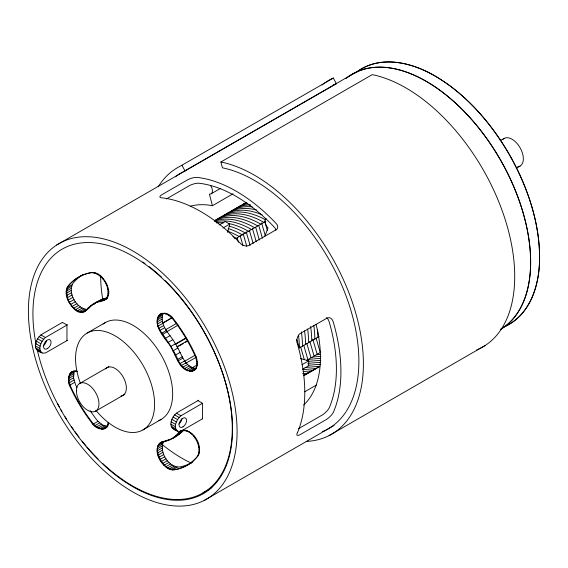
<?xml version="1.0" encoding="UTF-8"?>
<svg xmlns="http://www.w3.org/2000/svg" width="568" height="568" viewBox="0 0 568 568"><rect width="100%" height="100%" fill="white"/><g stroke="black" fill="none" stroke-linecap="round" stroke-linejoin="round"><path stroke-width="0.85" d="M192.857 370.94C186.311 371.877 181.22 365.863 178.359 360.708C173.808 349.703 166.694 340.118 160.084 330.335C151.812 316.852 164.393 305.619 174.284 319.933A108.594 62.693 60 0 1 195.264 354.794C197.465 359.643 199.155 367.411 193.645 370.698L194.157 370.407C178.423 374.908 175.562 350.783 167.794 342.561C162.207 335.319 150.499 320.579 161.809 313.287M195.917 368.518C183.698 366.921 181.327 352.266 175.42 343.803C170.514 334.545 158.983 325.535 163.002 313.813L157.975 316.717M194.753 369.839C198.232 365.671 196.72 359.601 194.753 355.085A108.594 62.693 60 0 0 173.78 320.224C170.705 316.241 164.997 311.399 159.8 314.452M105.471 428.215L107.288 425.957L108.133 422.642L108.644 422.344C108.055 432.66 94.778 429.415 91.491 422.443A108.594 62.693 60 0 1 70.51 387.589C66.499 381.753 67.961 368.618 77.454 371.373L72.186 371.692M76.985 387.745A108.594 62.693 60 0 1 75.537 384.685L73.556 377.834L74.167 372.068L69.14 374.972M67.507 340.296L45.426 352.991C41.215 353.935 35.351 350.52 35.337 345.869C35.599 340.949 38.432 336.114 42.792 333.743L62.402 322.418M42.082 353.005C37.169 348.795 41.393 340.935 45.426 337.534L67.507 324.733M202.251 418.964L180.929 431.226C176.719 432.17 170.854 428.755 170.847 424.104C171.103 419.184 173.936 414.349 178.295 411.977L198.665 400.22M177.592 431.24C172.672 427.022 176.897 419.163 180.929 415.769L202.251 403.408M105.691 299.521C112.656 289.886 102.936 273.187 91.491 272.718A108.594 62.693 60 0 0 67.798 286.393C63.531 293.699 68.245 302.886 73.549 308.353C81.345 316.809 86.797 310.242 92.932 304.228M107.387 297.738L102.496 299.059L97.476 301.963C106.28 301.445 111.122 295.907 107.799 287.159C105.449 280.322 100.025 272.299 91.995 272.427A108.594 62.693 60 0 0 68.309 286.102C62.728 296.269 73.457 314.849 85.541 311.207M172.842 438.155L177.259 434.541L179.367 431.928C191.047 425.169 203.408 446.675 197.465 456.274A108.594 62.693 60 0 1 173.78 469.956C162.185 470.205 149.711 448.195 162.341 441.556M192.971 461.869A108.594 62.693 60 0 1 178.806 467.052C167.546 466.484 158.877 451.418 163.619 441.3M82.232 312.443L87.259 309.546C76.282 308.232 67.72 293.493 72.825 283.496A108.594 62.693 60 0 1 83.02 274.592M170.904 439.27C161.745 441.67 154.574 443.473 158.486 454.925C160.829 461.763 166.261 469.786 174.284 469.658A108.594 62.693 60 0 0 197.976 455.983C203.337 445.901 193.56 428.783 181.824 430.423M227.654 232.411L229.706 224.111L225.191 221.506L219.17 224.978M264.958 236.018L268.018 227.967A6.489 3.742 60 0 1 266.065 218.439M85.03 311.505C89.41 305.641 95.964 302.027 102.496 299.059M159.572 443.154C168.242 440.74 177.372 437.346 183.499 430.281L178.473 433.185M71.447 372.154C67.407 376.158 68.998 382.669 71.021 387.291A108.594 62.693 60 0 0 91.995 422.152C94.955 425.886 99.613 430.04 104.753 428.584M94.096 304.263L95.161 303.298L90.135 306.202M356.881 71.93C379.999 54.741 411.857 62.338 434.797 75.871C467.407 94.998 492.57 124.846 511.001 157.478C528.751 189.861 540.913 226.497 539.423 263.779C538.443 288.352 528.481 316.177 504.398 326.685M95.729 302.879L97.447 301.622M173.354 437.857L177.77 434.243L181 430.707L180.489 430.998M158.224 186.78A153.942 88.878 60 0 1 180.02 166.303L333.359 78.05L336.348 83.688L183.116 171.891A147.559 85.193 60 0 0 175.349 176.783M56.679 245.007L354.908 72.832M346.416 411.097A147.559 85.193 60 0 0 336.696 274.117A147.559 85.193 60 0 0 228.592 169.278L222.436 167.787L220.902 161.987L372.217 74.628A153.942 88.878 60 0 1 500.77 206.851A153.942 88.878 60 0 1 476.737 349.916M166.388 198.942L189.684 185.495A7.157 2.151 -17.1 0 1 198.346 183.208L199.432 183.294A141.169 81.508 60 0 1 272.924 225.723L275.089 228.116A5.744 4.359 25.6 0 1 275.906 230.189M211.204 193.773L220.398 188.462M92.996 272.668L93.507 272.37M66.967 287.749L71.994 284.845M94.608 272.959L95.119 272.668M66.406 289.389L71.433 286.485M190.649 206.113A115.609 66.747 60 0 1 208.605 205.076L212.446 205.701L233.129 193.759M96.29 273.591L96.801 273.3M66.136 291.277L71.163 288.374M97.994 274.55L98.505 274.252M66.158 293.358L71.185 290.454M99.684 275.799L100.195 275.508M66.47 295.58L71.497 292.676M101.317 277.319L101.828 277.028M67.074 297.873L72.1 294.969M102.851 279.073L103.355 278.774M67.94 300.188L72.967 297.284M104.242 281.011L104.753 280.713M69.062 302.446L74.088 299.549M105.471 283.084L105.975 282.793M70.389 304.604L75.416 301.7M106.493 285.257L107.004 284.959M71.902 306.585L76.928 303.688M107.288 287.458L107.799 287.159M73.549 308.353L78.576 305.449M107.842 289.637L108.353 289.346M75.288 309.844L80.315 306.947M108.133 291.746L108.644 291.455M77.078 311.03L82.104 308.126M108.161 293.734L108.673 293.436M222.933 228.024L229.706 224.111M78.86 311.875L83.886 308.971M107.92 295.545L108.431 295.253M80.592 312.35L85.619 309.446M88.004 308.133L88.516 307.842M100.209 301.09L105.236 298.186M107.423 297.135L107.934 296.844M103.078 300.493L107.352 298.03M106.67 298.47L107.182 298.179M83.723 312.159L85.74 310.994M103.979 300.401L106.748 298.803M234.449 238.326L236.153 238.411L265.753 221.321M87.131 333.068L105.194 322.638M161.021 313.792L161.532 313.493M158.77 315.439L162.292 313.408M162.42 313.465L162.931 313.167M163.953 313.479L164.457 313.188M157.421 318.265L162.448 315.361M165.579 313.841L166.09 313.55M157.13 320.032L162.157 317.129M167.269 314.544L167.78 314.246M157.102 321.985L162.128 319.088M168.973 315.559L169.484 315.261M70.936 372.445L72.953 371.28M73.634 371.302L74.145 371.01M69.907 373.552L74.181 371.081M75.232 371.295L75.743 371.003M157.343 324.079L162.37 321.176M170.656 316.866L171.167 316.575M68.643 376.676L73.67 373.772M163.123 322.794L171.515 317.952M162.512 323.341L171.671 318.052M157.847 326.252L162.867 323.348M172.267 318.435L172.778 318.144M68.437 378.615L73.464 375.711M158.593 328.453L163.619 325.549M68.529 380.73L73.556 377.834M68.913 382.974L73.939 380.077M159.572 330.626L164.599 327.729M69.58 385.281L74.607 382.378M165.309 329.894L176.747 323.291M161.284 333.487L166.31 330.583M166.807 331.691L178.245 325.088M162.185 334.623L167.212 331.719M79.697 383.457L108.857 366.623M500.223 140.665L504.065 138.45M165.054 338.528L170.081 335.624M167.794 342.561L172.821 339.657M170.393 346.707L175.42 343.803M175.093 344.165L185.779 337.995M175.484 344.371L186.169 338.201M176.733 346.906L187.419 340.736M178.622 346.253L183.201 343.612M185.487 342.284L187.014 341.404M172.842 350.953L177.869 348.049M175.136 355.277L180.162 352.373M177.259 359.665L182.285 356.761M177.848 361.007L182.875 358.103M95.665 411.118L124.832 394.284M516.198 168.327L520.032 166.112M179.566 363.854L184.593 360.95M184.067 361.589L194.753 355.419M181.022 365.721L186.048 362.817M195.648 357.279L196.152 356.988M185.651 363.35L196.336 357.18M182.598 367.382L187.625 364.486M196.301 359.473L196.805 359.182M184.259 368.802L189.286 365.899M196.698 361.624L197.202 361.326M185.956 369.938L190.983 367.035M196.833 363.662L197.337 363.371M92.996 424.239L98.023 421.335L103.021 425.226L107.87 426.305L102.851 429.209M191.892 367.993L196.471 365.345M187.66 370.769L192.687 367.865M196.698 365.551L197.202 365.252M94.608 425.808L99.634 422.904M189.321 371.266L194.348 368.362M196.301 367.233L196.805 366.942M190.898 371.422L196.152 368.383M192.346 371.231L195.868 369.2M96.29 427.115L101.317 424.211M97.994 428.13L103.021 425.226M99.684 428.826L104.711 425.929M107.842 424.41L108.353 424.118M101.317 429.188L106.344 426.291M107.288 425.957L107.799 425.659M106.493 427.235L107.004 426.937M104.242 428.883L106.259 427.718M143.022 429.877L161.092 419.447M296.702 339.6L299.386 347.943L319.124 336.547M161.284 442.273L161.795 441.982M179.367 431.928L181.377 430.764M158.593 444.197L162.867 441.734M179.204 432.355L183.478 429.884M183.329 430.217L183.84 429.926M157.847 445.532L162.867 442.635M165.054 441.584L167.07 440.42M177.259 434.541L182.285 431.637M184.969 430.381L185.48 430.09M306.692 360.325L320.253 352.494L316.071 338.109M167.794 440.711L175.42 436.664M175.136 436.472L180.162 433.569M157.343 447.13L162.37 444.226M186.694 430.913L187.206 430.622M301.906 364.77L308.68 360.857L308.687 365.764L302.666 369.235M157.102 448.94L162.128 446.036M188.462 431.801L188.966 431.502M157.13 450.921L162.157 448.024M190.223 433.015L190.734 432.724M157.421 453.037L162.448 450.133M191.934 434.534L192.446 434.236M157.975 455.216L163.002 452.313M193.546 436.302L194.057 436.011M158.77 457.417L163.797 454.514M195.023 438.29L195.534 437.992M303.83 375.569L319.251 366.665L308.104 365.742M159.8 459.583L164.826 456.686M196.322 440.427L196.826 440.136M161.021 461.663L166.048 458.759M197.401 442.671L197.912 442.38M162.42 463.602L167.446 460.698M198.246 444.957L198.75 444.666M163.953 465.355L168.973 462.451M198.821 447.229L199.332 446.931M165.579 466.875L170.606 463.971M199.119 449.416L199.624 449.118M167.269 468.124L172.296 465.22M199.127 451.468L199.638 451.17M168.973 469.083L174 466.179M304.789 391.75L316.284 385.111M170.656 469.708L175.682 466.811M198.85 453.321L199.361 453.03M172.267 470.006L177.294 467.102M198.289 454.94L198.8 454.649M298.519 428.712L322.61 414.803A7.98 2.4 -42.9 0 0 328.922 408.449L329.39 407.462A141.169 81.508 60 0 0 329.39 322.603L328.645 320.352A6.504 4.934 -85.6 0 0 326.316 317.768M204.16 500.465A147.559 85.193 60 0 0 162.895 273.471A147.559 85.193 60 0 0 31.155 340.26A147.559 85.193 60 0 0 204.16 500.465L334.076 425.46M329.057 435.606L485.207 345.45M333.359 78.05L331.336 78.945A153.942 88.878 60 0 0 324.52 83.091M336.348 83.688L334.424 84.533A147.559 85.193 60 0 0 333.075 85.243M94.87 303.106L100.721 300.791L104.491 300.103M320.601 354.56L317.171 354.276L312.748 339.039M320.948 356.626L314.09 356.051L309.908 341.666M320.437 358.621L311.008 357.833L306.826 343.448M320.785 360.687L307.92 359.615L303.738 345.23M308.268 361.681L320.274 362.682M307.757 363.676L320.615 364.748M305.023 367.517L316.163 368.447A89.432 51.631 60 0 1 310.376 371.38M302.794 369.37L313.082 370.23A89.432 51.631 60 0 1 307.295 373.162M303.142 371.436L310 372.012A89.432 51.631 60 0 1 304.214 374.944M302.63 373.432L306.919 373.787A89.432 51.631 60 0 1 304.107 375.412M300.465 358.5L308.68 360.857M62.437 322.397L66.96 325.01L66.96 340.651M197.948 400.632L202.464 403.237L202.464 418.886M40.91 334.928L45.426 337.534M176.414 413.156L180.929 415.769M39.121 336.646L43.637 339.252M174.624 414.874L179.147 417.487M37.566 338.769L42.082 341.375M173.07 417.004L177.592 419.61M36.359 341.134L40.882 343.746M171.87 419.369L176.385 421.974M35.599 343.562L40.115 346.175M171.103 421.797L175.626 424.402M35.337 345.869L39.859 348.475M170.847 424.104L175.363 426.71M35.599 347.872L40.115 350.477M171.103 426.106L175.626 428.712M36.359 349.419L40.882 352.032M171.87 427.654L176.385 430.26M98.023 421.335L96.517 419.546A108.594 62.693 60 0 1 90.12 410.621M182.051 165.409L185.033 171.046M300.657 347.005L304.349 359.7M264.695 221.108L267.372 230.423M261.614 222.89L265.263 235.592M258.774 225.517L262.423 238.219M255.685 227.299L259.335 240.001M252.362 228.229L256.253 241.783M249.281 230.012L253.172 243.558M246.192 231.794L250.09 245.34M243.111 233.569L246.761 246.271M240.03 235.351L242.948 245.511M237.19 237.978L238.404 242.209M212.446 205.701L209.386 194.114A6.489 3.742 60 0 0 212.368 191.608A6.489 3.742 60 0 0 210.529 185.509M181.994 418.694A5.318 3.074 -60 0 1 178.771 424.055M46.484 340.459A5.318 3.074 -60 0 1 43.26 345.82M211.843 487.493A141.169 81.508 60 0 1 202.982 492.612M165.082 280.549A141.169 81.508 60 0 1 227.292 461.358A141.169 81.508 60 0 1 102.801 463.587M98.051 458.987A141.169 81.508 60 0 1 90.518 451.035M89.95 450.403A141.169 81.508 60 0 1 87.131 447.179M86.016 445.873A141.169 81.508 60 0 1 82.175 441.201M78.966 437.083A141.169 81.508 60 0 1 74.798 431.453M73.272 429.301A141.169 81.508 60 0 1 71.27 426.398M66.435 418.992A141.169 81.508 60 0 1 65.036 416.735M61.869 411.395A141.169 81.508 60 0 1 60.982 409.855M59.257 406.759A141.169 81.508 60 0 1 57.574 403.642M142.887 262.033A141.169 81.508 60 0 1 144.961 263.509M149.1 266.605A141.169 81.508 60 0 1 150.47 267.677M151.159 268.217A141.169 81.508 60 0 1 161.504 277.141M36.054 344.243A141.169 81.508 60 0 1 158.174 274.621A141.169 81.508 60 0 1 204.643 492.868A141.169 81.508 60 0 1 37.239 349.81M191.366 463.147A141.169 81.508 60 0 1 161.901 444.297M102.659 299.031A141.169 81.508 60 0 1 100.621 275.48M348.376 76.808A147.559 85.193 60 0 1 497.76 155.305A147.559 85.193 60 0 1 500.443 329.49M355.469 72.917A147.559 85.193 60 0 1 508.374 152.87A147.559 85.193 60 0 1 503.908 326.983M345.862 78.597A147.559 85.193 60 0 1 479.023 128.332A147.559 85.193 60 0 1 523.568 301.466M523.27 302.176A147.559 85.193 60 0 1 501.026 329.014M105.556 368.959A15.968 9.223 60 0 1 123.121 376.967A15.968 9.223 60 0 1 121.012 395.995M103.092 324.051A55.891 32.27 60 0 1 161.092 354.908A55.891 32.27 60 0 1 158.813 420.561M80.443 383.464A55.891 32.27 60 0 1 108.481 332.671A55.891 32.27 60 0 1 154.042 411.58A55.891 32.27 60 0 1 96.035 410.472M220.902 161.987A153.942 88.878 60 0 1 354.439 308.715A153.942 88.878 60 0 1 306.983 441.379M325.279 430.359A147.559 85.193 60 0 1 322.482 431.616M345.969 411.786A147.559 85.193 60 0 1 325.961 430.019M321.978 85.044A153.942 88.878 60 0 1 323.235 84.05M316.042 324.3A115.609 66.747 60 0 1 303.61 405.083M232.844 236.6A89.432 51.631 60 0 1 236.153 238.411M298.505 335.248A89.432 51.631 60 0 1 299.386 347.943M227.385 231.084A89.432 51.631 60 0 1 239.234 236.629M301.352 331.833A89.432 51.631 60 0 1 302.474 346.161M242.472 204.572A89.432 51.631 60 0 1 245.284 202.946M239.391 206.347A89.432 51.631 60 0 1 246.725 202.875M236.302 208.129A89.432 51.631 60 0 1 247.684 203.656M233.221 209.911A89.432 51.631 60 0 1 250.609 204.878M319.521 366.509A89.432 51.631 60 0 1 317.306 367.524M230.139 211.694A89.432 51.631 60 0 1 252.22 206.873M319.251 366.665A89.432 51.631 60 0 1 313.458 369.605M227.058 213.469A89.432 51.631 60 0 1 256.658 210.054M223.969 215.251A89.432 51.631 60 0 1 262.146 214.832M220.888 217.033A89.432 51.631 60 0 1 265.661 219.866M217.807 218.808A89.432 51.631 60 0 1 263.9 222.393M214.725 220.59A89.432 51.631 60 0 1 260.819 224.168M214.448 220.753A89.432 51.631 60 0 1 257.737 225.95M214.342 221.215A89.432 51.631 60 0 1 254.656 227.732M317.54 329.426A89.432 51.631 60 0 1 317.888 337.257M215.208 221.797A89.432 51.631 60 0 1 251.567 229.515M313.806 325.528A89.432 51.631 60 0 1 314.807 339.039M216.294 222.876A89.432 51.631 60 0 1 223.735 222.826M228.947 223.586A89.432 51.631 60 0 1 248.486 231.29M310.604 326.493A89.432 51.631 60 0 1 311.718 340.821M219.198 224.509A89.432 51.631 60 0 1 220.654 224.608M229.678 226.284A89.432 51.631 60 0 1 245.404 233.072M307.636 329.092A89.432 51.631 60 0 1 308.637 342.596M228.137 228.521A89.432 51.631 60 0 1 242.316 234.854M304.554 330.874A89.432 51.631 60 0 1 305.556 344.378M502.794 139.465A15.968 9.223 60 0 1 520.373 148.276A15.968 9.223 60 0 1 517.697 166.836M297.454 432.674L296.929 433.767A7.966 2.393 -42.9 0 0 299.656 434.91L326.756 419.269A7.98 2.4 -42.9 0 0 333.061 412.908L333.586 411.807A147.559 85.193 60 0 0 333.586 323.107L332.784 320.671A6.504 4.934 -85.6 0 0 327.36 317.91L299.656 333.828A8.527 6.475 -85.6 0 0 296.929 342.263L297.454 343.967A147.559 85.193 60 0 1 297.454 432.674M276.616 229.479L248.486 245.653A6.93 5.261 25.6 0 1 241.073 244.062L239.256 242.231A147.559 85.193 60 0 0 162.434 197.884L161.22 197.785A7.136 2.144 -17.1 0 1 161.596 194.859L187.887 179.673A7.157 2.151 -17.1 0 1 196.549 177.393L197.763 177.486A147.559 85.193 60 0 1 274.585 221.832L276.886 224.367A5.744 4.359 25.6 0 1 276.616 229.479M182.974 426.873A5.318 3.074 -60 0 0 185.992 418.46A5.318 3.074 -60 0 0 179.481 422.535A5.318 3.074 -60 0 0 182.974 426.873M47.463 348.638A5.318 3.074 -60 0 0 50.488 340.225A5.318 3.074 -60 0 0 43.97 344.3A5.318 3.074 -60 0 0 47.463 348.638M76.389 390.77A15.968 9.223 60 0 0 93.329 411.843A15.968 9.223 60 0 0 93.329 389.257A15.968 9.223 60 0 0 76.389 390.77"/></g></svg>
